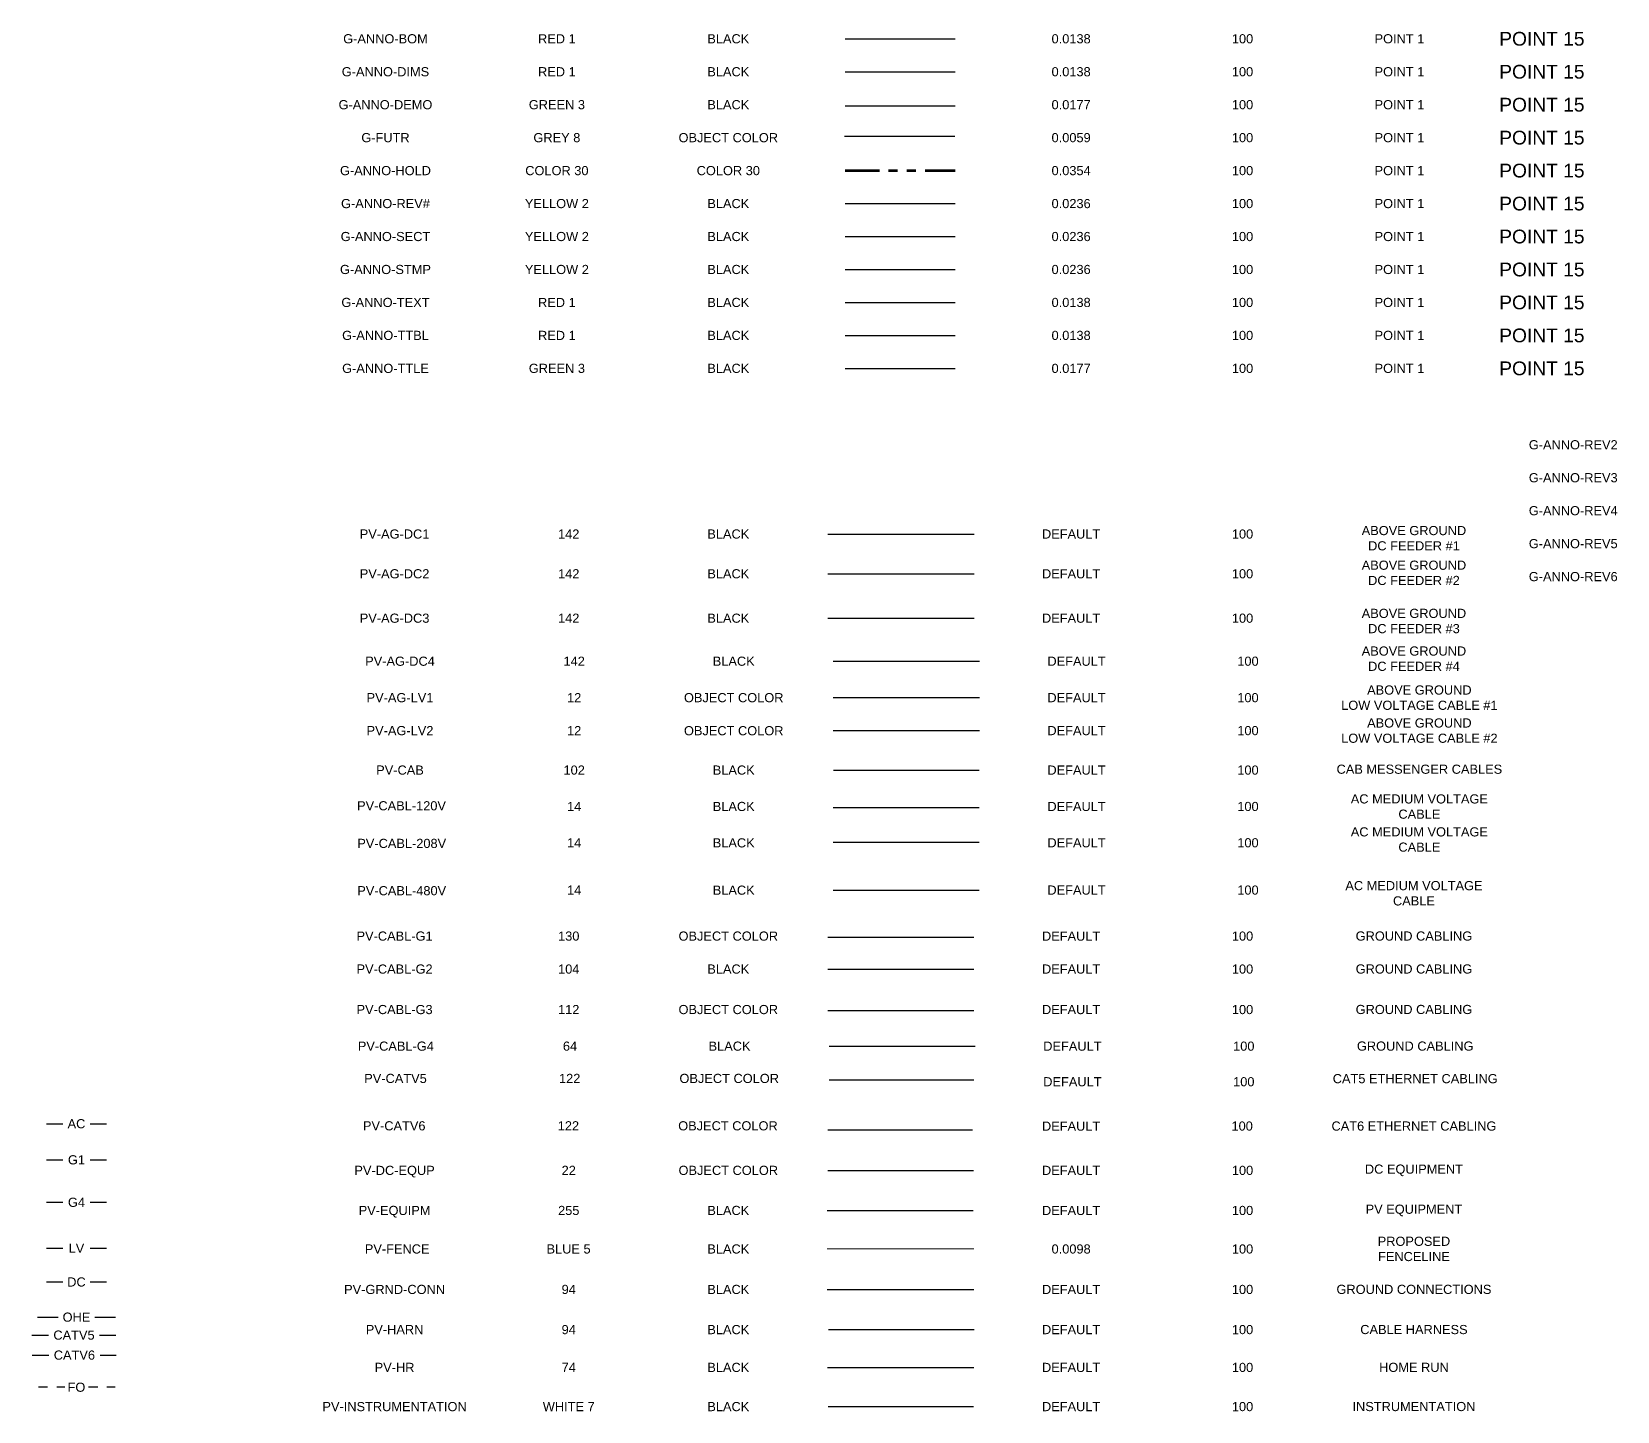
# Model space of a CAD drawing. Extents: x -6502 to 974, y -2456 to 696.
# Drawn here: x -20.82 to -3.51, y -16.28 to -1.22 of the extents above; entities that cross this region are included whole.
import ezdxf
from ezdxf.enums import TextEntityAlignment as Align
from ezdxf.lldxf.tags import DXFTag

# ---------------------------------------------------------------- set-up
doc = ezdxf.new("R2010")
doc.units = 0
doc.header["$MEASUREMENT"] = 0
for name, pattern in [('DASHDOTX2', [2, 1, -0.5, 0, -0.5]), ('PHANTOM2', [1.25, 0.625, -0.125, 0.125, -0.125, 0.125, -0.125]), ('PHANTOM4', [0.6875, 0.3125, 0.0625, -0.0625, 0.0625, -0.0625, 0.0625, -0.0625])]:
    doc.linetypes.add(name, pattern=pattern)
for name, color, linetype in [('G-ANNO-BOM', 1, 'Continuous'), ('G-ANNO-DEMO', 3, 'Continuous'), ('G-ANNO-DIMS', 1, 'Continuous'), ('G-ANNO-REV1', 2, 'Continuous'), ('G-ANNO-REV2', 2, 'Continuous'), ('G-ANNO-REV3', 2, 'Continuous'), ('G-ANNO-REV4', 2, 'Continuous'), ('G-ANNO-REV5', 2, 'Continuous'), ('G-ANNO-REV6', 2, 'Continuous'), ('G-ANNO-SECT', 2, 'Continuous'), ('G-ANNO-STMP', 2, 'Continuous'), ('G-ANNO-TEXT', 1, 'Continuous'), ('G-ANNO-TTBL', 1, 'Continuous'), ('G-ANNO-TTLE', 3, 'Continuous'), ('G-FUTR', 8, 'Continuous'), ('PV-AG-DC1', 142, 'DC1'), ('PV-AG-DC2', 142, 'AGDC2'), ('PV-AG-DC3', 142, 'AGDC3'), ('PV-AG-DC4', 142, 'AGDC4'), ('PV-AG-LV1', 12, 'AGLV1'), ('PV-AG-LV2', 12, 'AGLV2'), ('PV-CAB', 102, 'CAB'), ('PV-CABL-120V', 14, '120V'), ('PV-CABL-208V', 14, '208V'), ('PV-CABL-480V', 14, '480V'), ('PV-CABL-G1', 130, 'G1'), ('PV-CABL-G2', 104, 'G2'), ('PV-CABL-G3', 112, 'G3'), ('PV-CABL-G4', 64, 'G4'), ('PV-CATV5', 122, 'CATV5'), ('PV-CATV6', 122, 'CATV6'), ('PV-DC-EQUP', 22, 'Continuous'), ('PV-EQUIPM', 255, 'Continuous'), ('PV-GRND-CONN', 94, 'Continuous'), ('PV-HARN', 94, 'Continuous'), ('PV-HR', 74, 'Continuous'), ('PV-INSTRUMENTATION', 7, 'Continuous'), ('PV-MESS-CABL', 102, 'Continuous')]:
    doc.layers.add(name, color=color, linetype=linetype)
doc.layers.add('G-ANNO-HOLD', color=30, linetype='PHANTOM4', lineweight=90)
doc.layers.add('PV-FENCE', color=5, linetype='FENCELINE1', lineweight=20)
doc.styles.add('NEI-A', font='arial.ttf')
tags = doc.linetypes.add('120V', pattern='A,0.176989,-0.050727,["120V",NEI-A,S=0.1,R=0,X=0,Y=-0.05],-0.379482,0.176989', length=0.784187).pattern_tags.tags
tags[6] = DXFTag(74, 10)
tags = doc.linetypes.add('208V', pattern='A,0.176989,-0.050727,["208V",NEI-A,S=0.1,R=0,X=0,Y=-0.05],-0.379482,0.176989', length=0.784187).pattern_tags.tags
tags[6] = DXFTag(74, 10)
tags = doc.linetypes.add('480V', pattern='A,0.176989,-0.050727,["480V",NEI-A,S=0.1,R=0,X=0,Y=-0.05],-0.379482,0.176989', length=0.784187).pattern_tags.tags
tags[6] = DXFTag(74, 10)
tags = doc.linetypes.add('AGDC2', pattern='A,0.176989,-0.035266,["DC2",NEI-A,S=0.1,R=0,X=0,Y=-0.05],-0.314734,0.176989', length=0.703978).pattern_tags.tags
tags[6] = DXFTag(74, 10)
tags = doc.linetypes.add('AGDC3', pattern='A,0.176989,-0.035266,["DC3",NEI-A,S=0.1,R=0,X=0,Y=-0.05],-0.314734,0.176989', length=0.703978).pattern_tags.tags
tags[6] = DXFTag(74, 10)
tags = doc.linetypes.add('AGDC4', pattern='A,0.176989,-0.035266,["DC4",NEI-A,S=0.1,R=0,X=0,Y=-0.05],-0.314734,0.176989', length=0.703978).pattern_tags.tags
tags[6] = DXFTag(74, 10)
tags = doc.linetypes.add('AGLV1', pattern='A,0.176989,-0.050716,["LV1",NEI-A,S=0.1,R=0,X=0,Y=-0.05],-0.299284,0.176989', length=0.703978).pattern_tags.tags
tags[6] = DXFTag(74, 10)
tags = doc.linetypes.add('AGLV2', pattern='A,0.176989,-0.050716,["LV2",NEI-A,S=0.1,R=0,X=0,Y=-0.05],-0.299284,0.176989', length=0.703978).pattern_tags.tags
tags[6] = DXFTag(74, 10)
tags = doc.linetypes.add('CAB', pattern='A,0.176989,-0.031378,["CAB",NEI-A,S=0.1,R=0,X=0,Y=-0.05],-0.318622,0.176989', length=0.703978).pattern_tags.tags
tags[6] = DXFTag(74, 10)
tags = doc.linetypes.add('CATV5', pattern='A,0.18216,-0.054518,["CATV5",NEI-A,S=0.1,R=0,X=0,Y=-0.05],-0.505136,0.176989', length=0.918803).pattern_tags.tags
tags[6] = DXFTag(74, 10)
tags = doc.linetypes.add('CATV6', pattern='A,0.18216,-0.054518,["CATV6",NEI-A,S=0.1,R=0,X=0,Y=-0.05],-0.505136,0.176989', length=0.918803).pattern_tags.tags
tags[6] = DXFTag(74, 10)
tags = doc.linetypes.add('DC1', pattern='A,0.176989,-0.035266,["DC1",NEI-A,S=0.1,R=0,X=0,Y=-0.05],-0.314734,0.176989', length=0.703978).pattern_tags.tags
tags[6] = DXFTag(74, 10)
doc.linetypes.add('FENCELINE1', pattern='A,0.25,-0.1,[133,ltypeshp.shx,S=0.1,R=0,X=-0.1,Y=0],-0.1,1', length=1.45)
tags = doc.linetypes.add('FIBER', pattern='A,0.376989,-0.053001,["FO",NEI-A,S=0.1,R=0,X=0,Y=-0.05],-0.246999,0.376989', length=1.053978).pattern_tags.tags
tags[6] = DXFTag(74, 10)
tags = doc.linetypes.add('G1', pattern='A,0.176989,-0.056821,["G1",NEI-A,S=0.1,R=0,X=0,Y=-0.05],-0.243179,0.176989', length=0.653978).pattern_tags.tags
tags[6] = DXFTag(74, 10)
tags = doc.linetypes.add('G2', pattern='A,0.176989,-0.056821,["G2",NEI-A,S=0.1,R=0,X=0,Y=-0.05],-0.243179,0.176989', length=0.653978).pattern_tags.tags
tags[6] = DXFTag(74, 10)
tags = doc.linetypes.add('G3', pattern='A,0.176989,-0.056821,["G3",NEI-A,S=0.1,R=0,X=0,Y=-0.05],-0.243179,0.176989', length=0.653978).pattern_tags.tags
tags[6] = DXFTag(74, 10)
tags = doc.linetypes.add('G4', pattern='A,0.176989,-0.056821,["G4",NEI-A,S=0.1,R=0,X=0,Y=-0.05],-0.243179,0.176989', length=0.653978).pattern_tags.tags
tags[6] = DXFTag(74, 10)

msp = doc.modelspace()

# ---------------------------------------------------------------- linework, layer by layer
at = {"layer": 'Defpoints', "linetype": 'Continuous'}
for p, q in [((-20.66026, -13.1433), (-20.48327, -13.1433)), ((-20.18327, -13.1433), (-20.00628, -13.1433)), ((-20.66026, -13.53755), (-20.48327, -13.53755)), ((-20.18327, -13.53755), (-20.00628, -13.53755)), ((-20.66026, -14.00148), (-20.48327, -14.00148)), ((-20.18327, -14.00148), (-20.00628, -14.00148)), ((-20.66026, -14.5026), (-20.48327, -14.5026)), ((-20.18327, -14.5026), (-20.00628, -14.5026)), ((-20.66026, -14.87189), (-20.48327, -14.87189)), ((-20.18327, -14.87189), (-20.00628, -14.87189)), ((-20.76026, -15.25584), (-20.53327, -15.25584)), ((-20.13327, -15.25584), (-19.90628, -15.25584)), ((-20.82193, -15.4521), (-20.63977, -15.4521)), ((-20.08012, -15.4521), (-19.90313, -15.4521)), ((-20.81779, -15.67041), (-20.63563, -15.67041)), ((-20.07598, -15.67041), (-19.89899, -15.67041))]:
    msp.add_line(p, q, dxfattribs=at)
at = {"layer": 'Defpoints', "linetype": 'DASHDOTX2', "ltscale": 0.1}
for p, q in [((-20.74941, -16.01822), (-20.46069, -16.01822)), ((-20.20109, -16.01822), (-19.91237, -16.01822))]:
    msp.add_line(p, q, dxfattribs=at)
at = {"layer": 'G-ANNO-BOM'}
msp.add_line((-11.94179, -1.29239), (-10.73938, -1.29239), dxfattribs=at)
at = {"layer": 'G-ANNO-DEMO'}
msp.add_line((-11.94179, -2.02559), (-10.73938, -2.02559), dxfattribs=at)
at = {"layer": 'G-ANNO-DIMS'}
msp.add_line((-11.94179, -1.65239), (-10.73938, -1.65239), dxfattribs=at)
at = {"layer": 'G-ANNO-HOLD'}
msp.add_line((-11.94179, -2.73239), (-10.73938, -2.73239), dxfattribs=at)
at = {"layer": 'G-ANNO-REV1'}
msp.add_line((-11.94179, -3.09239), (-10.73938, -3.09239), dxfattribs=at)
at = {"layer": 'G-ANNO-SECT'}
msp.add_line((-11.94179, -3.45239), (-10.73938, -3.45239), dxfattribs=at)
at = {"layer": 'G-ANNO-STMP'}
msp.add_line((-11.94179, -3.81239), (-10.73938, -3.81239), dxfattribs=at)
at = {"layer": 'G-ANNO-TEXT'}
msp.add_line((-11.94179, -4.17239), (-10.73938, -4.17239), dxfattribs=at)
at = {"layer": 'G-ANNO-TTBL'}
msp.add_line((-11.94179, -4.53239), (-10.73938, -4.53239), dxfattribs=at)
at = {"layer": 'G-ANNO-TTLE'}
msp.add_line((-11.94179, -4.89239), (-10.73938, -4.89239), dxfattribs=at)
at = {"layer": 'G-FUTR'}
msp.add_line((-11.94565, -2.3562), (-10.74323, -2.3562), dxfattribs=at)
at = {"layer": 'PV-AG-DC1'}
msp.add_lwpolyline([(-12.12897, -6.70188), (-10.53209, -6.70188)], dxfattribs=at)
at = {"layer": 'PV-AG-DC2'}
msp.add_lwpolyline([(-12.12897, -7.13627), (-10.53209, -7.13627)], dxfattribs=at)
at = {"layer": 'PV-AG-DC3'}
msp.add_lwpolyline([(-12.12897, -7.62118), (-10.53209, -7.62118)], dxfattribs=at)
msp.add_lwpolyline([(-12.12897, -7.62118), (-10.53209, -7.62118)], dxfattribs=at)
at = {"layer": 'PV-AG-DC4'}
msp.add_lwpolyline([(-12.06971, -8.09112), (-10.47282, -8.09112)], dxfattribs=at)
at = {"layer": 'PV-AG-LV1'}
msp.add_lwpolyline([(-12.06971, -8.48929), (-10.47282, -8.48929)], dxfattribs=at)
at = {"layer": 'PV-AG-LV2'}
msp.add_lwpolyline([(-12.06971, -8.84929), (-10.47282, -8.84929)], dxfattribs=at)
at = {"layer": 'PV-CAB'}
msp.add_line((-12.06912, -9.28039), (-10.47537, -9.28039), dxfattribs=at)
at = {"layer": 'PV-CABL-120V'}
msp.add_lwpolyline([(-12.06927, -9.68767), (-10.4756, -9.68767)], dxfattribs=at)
at = {"layer": 'PV-CABL-208V'}
msp.add_lwpolyline([(-12.06927, -10.06911), (-10.4756, -10.06911)], dxfattribs=at)
at = {"layer": 'PV-CABL-480V'}
msp.add_lwpolyline([(-12.06927, -10.59053), (-10.4756, -10.59053)], dxfattribs=at)
at = {"layer": 'PV-CABL-G1', "linetype": 'G1'}
msp.add_lwpolyline([(-12.12853, -11.10375), (-10.53487, -11.10375)], dxfattribs=at)
at = {"layer": 'PV-CABL-G2', "linetype": 'G2'}
msp.add_lwpolyline([(-12.12789, -11.4537), (-10.53487, -11.4537)], dxfattribs=at)
at = {"layer": 'PV-CABL-G3'}
msp.add_lwpolyline([(-12.12853, -11.90611), (-10.53487, -11.90611)], dxfattribs=at)
at = {"layer": 'PV-CABL-G4', "linetype": 'G4'}
msp.add_lwpolyline([(-12.11411, -12.29585), (-10.52108, -12.29585)], dxfattribs=at)
at = {"layer": 'PV-CATV5'}
msp.add_lwpolyline([(-12.11507, -12.6625), (-10.53573, -12.6625)], dxfattribs=at)
at = {"layer": 'PV-CATV6'}
msp.add_lwpolyline([(-12.12886, -13.20903), (-10.54951, -13.20903)], dxfattribs=at)
at = {"layer": 'PV-DC-EQUP'}
msp.add_line((-12.12987, -13.65268), (-10.53695, -13.65268), dxfattribs=at)
at = {"layer": 'PV-EQUIPM', "color": 0}
msp.add_line((-12.13484, -14.09048), (-10.54194, -14.09048), dxfattribs=at)
at = {"layer": 'PV-FENCE', "ltscale": 0.5}
msp.add_line((-12.13473, -14.51125), (-10.5357, -14.51125), dxfattribs=at)
at = {"layer": 'PV-GRND-CONN'}
msp.add_line((-12.13512, -14.95328), (-10.535, -14.95328), dxfattribs=at)
at = {"layer": 'PV-HARN'}
msp.add_line((-12.12203, -15.39198), (-10.53152, -15.39198), dxfattribs=at)
at = {"layer": 'PV-HR'}
msp.add_line((-12.13146, -15.80486), (-10.53449, -15.80486), dxfattribs=at)
at = {"layer": 'PV-INSTRUMENTATION'}
msp.add_line((-12.12501, -16.233), (-10.53771, -16.233), dxfattribs=at)

# ---------------------------------------------------------------- texts
at = {"layer": 'Defpoints', "linetype": 'G1', "style": 'NEI-A'}
for s, p in [('AC', (-20.33327, -13.1433)), ('G1', (-20.33327, -13.53755)), ('G4', (-20.33327, -14.00148)), ('LV', (-20.33327, -14.5026)), ('DC', (-20.33327, -14.87189)), ('OHE', (-20.33327, -15.25584)), ('CATV5', (-20.36012, -15.4521)), ('CATV6', (-20.35597, -15.67041)), ('FO', (-20.33327, -16.02125))]:
    msp.add_text(s, height=0.1, dxfattribs=at).set_placement(p, align=Align.MIDDLE_CENTER)
at = {"layer": 'G-ANNO-BOM', "style": 'NEI-A'}
for s, height, p in [('G-ANNO-BOM', 0.1, (-16.95929, -1.29239)), ('RED 1', 0.1, (-15.08768, -1.29239)), ('BLACK', 0.1, (-13.21606, -1.29239)), ('0.0138', 0.1, (-9.47282, -1.29239)), ('100', 0.1, (-7.6012, -1.29239)), ('POINT 1', 0.1, (-5.88783, -1.29239)), ('POINT 15', 0.15, (-4.3327, -1.29239))]:
    msp.add_text(s, height=height, dxfattribs=at).set_placement(p, align=Align.MIDDLE_CENTER)
at = {"layer": 'G-ANNO-DEMO', "style": 'NEI-A'}
for s, height, p in [('G-ANNO-DEMO', 0.1, (-16.95929, -2.01239)), ('GREEN 3', 0.1, (-15.08768, -2.01239)), ('BLACK', 0.1, (-13.21606, -2.01239)), ('0.0177', 0.1, (-9.47282, -2.01239)), ('100', 0.1, (-7.6012, -2.01239)), ('POINT 1', 0.1, (-5.88783, -2.01239)), ('POINT 15', 0.15, (-4.3327, -2.01239))]:
    msp.add_text(s, height=height, dxfattribs=at).set_placement(p, align=Align.MIDDLE_CENTER)
at = {"layer": 'G-ANNO-DIMS', "style": 'NEI-A'}
for s, height, p in [('G-ANNO-DIMS', 0.1, (-16.95929, -1.65239)), ('RED 1', 0.1, (-15.08768, -1.65239)), ('BLACK', 0.1, (-13.21606, -1.65239)), ('0.0138', 0.1, (-9.47282, -1.65239)), ('100', 0.1, (-7.6012, -1.65239)), ('POINT 1', 0.1, (-5.88783, -1.65239)), ('POINT 15', 0.15, (-4.3327, -1.65239))]:
    msp.add_text(s, height=height, dxfattribs=at).set_placement(p, align=Align.MIDDLE_CENTER)
at = {"layer": 'G-ANNO-HOLD', "style": 'NEI-A'}
for s, height, p in [('G-ANNO-HOLD', 0.1, (-16.95929, -2.73239)), ('COLOR 30', 0.1, (-15.08768, -2.73239)), ('COLOR 30', 0.1, (-13.21606, -2.73239)), ('0.0354', 0.1, (-9.47282, -2.73239)), ('100', 0.1, (-7.6012, -2.73239)), ('POINT 1', 0.1, (-5.88783, -2.73239)), ('POINT 15', 0.15, (-4.3327, -2.73239))]:
    msp.add_text(s, height=height, dxfattribs=at).set_placement(p, align=Align.MIDDLE_CENTER)
at = {"layer": 'G-ANNO-REV1', "style": 'NEI-A'}
for s, height, p in [('G-ANNO-REV#', 0.1, (-16.95929, -3.09239)), ('YELLOW 2', 0.1, (-15.08768, -3.09239)), ('BLACK', 0.1, (-13.21606, -3.09239)), ('0.0236', 0.1, (-9.47282, -3.09239)), ('100', 0.1, (-7.6012, -3.09239)), ('POINT 1', 0.1, (-5.88783, -3.09239)), ('POINT 15', 0.15, (-4.3327, -3.09239))]:
    msp.add_text(s, height=height, dxfattribs=at).set_placement(p, align=Align.MIDDLE_CENTER)
at = {"layer": 'G-ANNO-REV2', "insert": (-3.99031, -5.7277), "char_height": 0.1, "attachment_point": 5, "style": 'NEI-A'}
msp.add_mtext('G-ANNO-REV2', dxfattribs=at)
at = {"layer": 'G-ANNO-REV3', "insert": (-3.99031, -6.0877), "char_height": 0.1, "attachment_point": 5, "style": 'NEI-A'}
msp.add_mtext('G-ANNO-REV3', dxfattribs=at)
at = {"layer": 'G-ANNO-REV4', "insert": (-3.99031, -6.4477), "char_height": 0.1, "attachment_point": 5, "style": 'NEI-A'}
msp.add_mtext('G-ANNO-REV4', dxfattribs=at)
at = {"layer": 'G-ANNO-REV5', "insert": (-3.99031, -6.8077), "char_height": 0.1, "attachment_point": 5, "style": 'NEI-A'}
msp.add_mtext('G-ANNO-REV5', dxfattribs=at)
at = {"layer": 'G-ANNO-REV6', "insert": (-3.99031, -7.1677), "char_height": 0.1, "attachment_point": 5, "style": 'NEI-A'}
msp.add_mtext('G-ANNO-REV6', dxfattribs=at)
at = {"layer": 'G-ANNO-SECT', "style": 'NEI-A'}
for s, height, p in [('G-ANNO-SECT', 0.1, (-16.95929, -3.45239)), ('YELLOW 2', 0.1, (-15.08768, -3.45239)), ('BLACK', 0.1, (-13.21606, -3.45239)), ('0.0236', 0.1, (-9.47282, -3.45239)), ('100', 0.1, (-7.6012, -3.45239)), ('POINT 1', 0.1, (-5.88783, -3.45239)), ('POINT 15', 0.15, (-4.3327, -3.45239))]:
    msp.add_text(s, height=height, dxfattribs=at).set_placement(p, align=Align.MIDDLE_CENTER)
at = {"layer": 'G-ANNO-STMP', "style": 'NEI-A'}
for s, height, p in [('G-ANNO-STMP', 0.1, (-16.95929, -3.81239)), ('YELLOW 2', 0.1, (-15.08768, -3.81239)), ('BLACK', 0.1, (-13.21606, -3.81239)), ('0.0236', 0.1, (-9.47282, -3.81239)), ('100', 0.1, (-7.6012, -3.81239)), ('POINT 1', 0.1, (-5.88783, -3.81239)), ('POINT 15', 0.15, (-4.3327, -3.81239))]:
    msp.add_text(s, height=height, dxfattribs=at).set_placement(p, align=Align.MIDDLE_CENTER)
at = {"layer": 'G-ANNO-TEXT', "style": 'NEI-A'}
for s, height, p in [('G-ANNO-TEXT', 0.1, (-16.95929, -4.17239)), ('RED 1', 0.1, (-15.08768, -4.17239)), ('BLACK', 0.1, (-13.21606, -4.17239)), ('0.0138', 0.1, (-9.47282, -4.17239)), ('100', 0.1, (-7.6012, -4.17239)), ('POINT 1', 0.1, (-5.88783, -4.17239)), ('POINT 15', 0.15, (-4.3327, -4.17239))]:
    msp.add_text(s, height=height, dxfattribs=at).set_placement(p, align=Align.MIDDLE_CENTER)
at = {"layer": 'G-ANNO-TTBL', "style": 'NEI-A'}
for s, height, p in [('G-ANNO-TTBL', 0.1, (-16.95929, -4.53239)), ('RED 1', 0.1, (-15.08768, -4.53239)), ('BLACK', 0.1, (-13.21606, -4.53239)), ('0.0138', 0.1, (-9.47282, -4.53239)), ('100', 0.1, (-7.6012, -4.53239)), ('POINT 1', 0.1, (-5.88783, -4.53239)), ('POINT 15', 0.15, (-4.3327, -4.53239))]:
    msp.add_text(s, height=height, dxfattribs=at).set_placement(p, align=Align.MIDDLE_CENTER)
at = {"layer": 'G-ANNO-TTLE', "style": 'NEI-A'}
for s, height, p in [('G-ANNO-TTLE', 0.1, (-16.95929, -4.89239)), ('GREEN 3', 0.1, (-15.08768, -4.89239)), ('BLACK', 0.1, (-13.21606, -4.89239)), ('0.0177', 0.1, (-9.47282, -4.89239)), ('100', 0.1, (-7.6012, -4.89239)), ('POINT 1', 0.1, (-5.88783, -4.89239)), ('POINT 15', 0.15, (-4.3327, -4.89239))]:
    msp.add_text(s, height=height, dxfattribs=at).set_placement(p, align=Align.MIDDLE_CENTER)
at = {"layer": 'G-FUTR', "style": 'NEI-A'}
for s, height, p in [('G-FUTR', 0.1, (-16.95929, -2.37239)), ('GREY 8', 0.1, (-15.08768, -2.37239)), ('OBJECT COLOR', 0.1, (-13.21606, -2.37239)), ('0.0059', 0.1, (-9.47282, -2.37239)), ('100', 0.1, (-7.6012, -2.37239)), ('POINT 1', 0.1, (-5.88783, -2.37239)), ('POINT 15', 0.15, (-4.3327, -2.37239))]:
    msp.add_text(s, height=height, dxfattribs=at).set_placement(p, align=Align.MIDDLE_CENTER)
at = {"layer": 'PV-AG-DC1', "style": 'NEI-A'}
for s, p in [('PV-AG-DC1', (-16.85991, -6.70188)), ('142', (-14.95819, -6.70188)), ('BLACK', (-13.21606, -6.70188)), ('DEFAULT', (-9.47282, -6.70188)), ('100', (-7.6012, -6.70188))]:
    msp.add_text(s, height=0.1, dxfattribs=at).set_placement(p, align=Align.MIDDLE_CENTER)
at = {"layer": 'PV-AG-DC1', "linetype": 'PHANTOM2', "insert": (-5.72959, -6.7482), "char_height": 0.1, "attachment_point": 5, "style": 'NEI-A'}
msp.add_mtext('ABOVE GROUND \\PDC FEEDER #1', dxfattribs=at)
at = {"layer": 'PV-AG-DC2', "style": 'NEI-A'}
for s, p in [('PV-AG-DC2', (-16.85991, -7.13627)), ('142', (-14.95819, -7.13627)), ('BLACK', (-13.21606, -7.13627)), ('DEFAULT', (-9.47282, -7.13627)), ('100', (-7.6012, -7.13627))]:
    msp.add_text(s, height=0.1, dxfattribs=at).set_placement(p, align=Align.MIDDLE_CENTER)
at = {"layer": 'PV-AG-DC2', "linetype": 'PHANTOM2', "insert": (-5.72959, -7.12658), "char_height": 0.1, "attachment_point": 5, "style": 'NEI-A'}
msp.add_mtext('ABOVE GROUND \\PDC FEEDER #2', dxfattribs=at)
at = {"layer": 'PV-AG-DC3', "style": 'NEI-A'}
for s, p in [('PV-AG-DC3', (-16.85991, -7.62118)), ('142', (-14.95819, -7.62118)), ('BLACK', (-13.21606, -7.62118)), ('DEFAULT', (-9.47282, -7.62118)), ('100', (-7.6012, -7.62118))]:
    msp.add_text(s, height=0.1, dxfattribs=at).set_placement(p, align=Align.MIDDLE_CENTER)
at = {"layer": 'PV-AG-DC3', "linetype": 'PHANTOM2', "insert": (-5.72959, -7.65266), "char_height": 0.1, "attachment_point": 5, "style": 'NEI-A'}
msp.add_mtext('ABOVE GROUND \\PDC FEEDER #3', dxfattribs=at)
at = {"layer": 'PV-AG-DC4', "style": 'NEI-A'}
for s, p in [('PV-AG-DC4', (-16.80065, -8.09112)), ('142', (-14.89893, -8.09112)), ('BLACK', (-13.1568, -8.09112)), ('DEFAULT', (-9.41356, -8.09112)), ('100', (-7.54194, -8.09112))]:
    msp.add_text(s, height=0.1, dxfattribs=at).set_placement(p, align=Align.MIDDLE_CENTER)
at = {"layer": 'PV-AG-DC4', "linetype": 'PHANTOM2', "insert": (-5.72959, -8.06411), "char_height": 0.1, "attachment_point": 5, "style": 'NEI-A'}
msp.add_mtext('ABOVE GROUND \\PDC FEEDER #4', dxfattribs=at)
at = {"layer": 'PV-AG-LV1', "style": 'NEI-A'}
for s, p in [('PV-AG-LV1', (-16.80065, -8.48929)), ('12', (-14.89893, -8.48929)), ('OBJECT COLOR', (-13.1568, -8.48929)), ('DEFAULT', (-9.41356, -8.48929)), ('100', (-7.54194, -8.48929))]:
    msp.add_text(s, height=0.1, dxfattribs=at).set_placement(p, align=Align.MIDDLE_CENTER)
at = {"layer": 'PV-AG-LV1', "linetype": 'PHANTOM2', "insert": (-5.67033, -8.48986), "char_height": 0.1, "attachment_point": 5, "style": 'NEI-A'}
msp.add_mtext('ABOVE GROUND \\PLOW VOLTAGE CABLE #1', dxfattribs=at)
at = {"layer": 'PV-AG-LV2', "style": 'NEI-A'}
for s, p in [('PV-AG-LV2', (-16.80065, -8.84929)), ('12', (-14.89893, -8.84929)), ('OBJECT COLOR', (-13.1568, -8.85038)), ('DEFAULT', (-9.41356, -8.84929)), ('100', (-7.54194, -8.84929))]:
    msp.add_text(s, height=0.1, dxfattribs=at).set_placement(p, align=Align.MIDDLE_CENTER)
at = {"layer": 'PV-AG-LV2', "linetype": 'PHANTOM2', "insert": (-5.67033, -8.84986), "char_height": 0.1, "attachment_point": 5, "style": 'NEI-A'}
msp.add_mtext('ABOVE GROUND \\PLOW VOLTAGE CABLE #2', dxfattribs=at)
at = {"layer": 'PV-CABL-120V', "style": 'NEI-A'}
for s, p in [('PV-CABL-120V', (-16.78409, -9.67038)), ('14', (-14.89893, -9.67782)), ('BLACK', (-13.1568, -9.67782)), ('DEFAULT', (-9.41356, -9.67782)), ('100', (-7.54194, -9.67782))]:
    msp.add_text(s, height=0.1, dxfattribs=at).set_placement(p, align=Align.MIDDLE_CENTER)
at = {"layer": 'PV-CABL-120V', "linetype": 'PHANTOM2', "insert": (-5.67033, -9.67933), "char_height": 0.1, "attachment_point": 5, "style": 'NEI-A'}
msp.add_mtext('AC MEDIUM VOLTAGE \\PCABLE', dxfattribs=at)
at = {"layer": 'PV-CABL-208V', "style": 'NEI-A'}
for s, p in [('PV-CABL-208V', (-16.78204, -10.08134)), ('14', (-14.89893, -10.07436)), ('BLACK', (-13.1568, -10.07545)), ('DEFAULT', (-9.41356, -10.07436)), ('100', (-7.54194, -10.07436))]:
    msp.add_text(s, height=0.1, dxfattribs=at).set_placement(p, align=Align.MIDDLE_CENTER)
at = {"layer": 'PV-CABL-208V', "linetype": 'PHANTOM2', "insert": (-5.67033, -10.03933), "char_height": 0.1, "attachment_point": 5, "style": 'NEI-A'}
msp.add_mtext('AC MEDIUM VOLTAGE \\PCABLE', dxfattribs=at)
at = {"layer": 'PV-CABL-480V', "style": 'NEI-A'}
for s, p in [('PV-CABL-480V', (-16.78204, -10.59793)), ('14', (-14.89893, -10.59095)), ('BLACK', (-13.1568, -10.59205)), ('DEFAULT', (-9.41356, -10.59095)), ('100', (-7.54194, -10.59095))]:
    msp.add_text(s, height=0.1, dxfattribs=at).set_placement(p, align=Align.MIDDLE_CENTER)
at = {"layer": 'PV-CABL-480V', "linetype": 'PHANTOM2', "insert": (-5.72959, -10.6266), "char_height": 0.1, "attachment_point": 5, "style": 'NEI-A'}
msp.add_mtext('AC MEDIUM VOLTAGE \\PCABLE', dxfattribs=at)
at = {"layer": 'PV-CABL-G1', "style": 'NEI-A'}
for s, p in [('PV-CABL-G1', (-16.85991, -11.0937)), ('130', (-14.95819, -11.0937)), ('OBJECT COLOR', (-13.21606, -11.0937)), ('DEFAULT', (-9.47282, -11.0937)), ('100', (-7.6012, -11.0937))]:
    msp.add_text(s, height=0.1, dxfattribs=at).set_placement(p, align=Align.MIDDLE_CENTER)
at = {"layer": 'PV-CABL-G1', "insert": (-5.72959, -11.0937), "char_height": 0.1, "attachment_point": 5, "style": 'NEI-A'}
msp.add_mtext('GROUND CABLING', dxfattribs=at)
at = {"layer": 'PV-CABL-G2', "style": 'NEI-A'}
for s, p in [('PV-CABL-G2', (-16.85991, -11.4537)), ('104', (-14.95819, -11.4537)), ('BLACK', (-13.21606, -11.4537)), ('DEFAULT', (-9.47282, -11.4537)), ('100', (-7.6012, -11.4537))]:
    msp.add_text(s, height=0.1, dxfattribs=at).set_placement(p, align=Align.MIDDLE_CENTER)
at = {"layer": 'PV-CABL-G2', "linetype": 'PHANTOM2', "insert": (-5.72959, -11.4537), "char_height": 0.1, "attachment_point": 5, "style": 'NEI-A'}
msp.add_mtext('GROUND CABLING', dxfattribs=at)
at = {"layer": 'PV-CABL-G3', "style": 'NEI-A'}
for s, p in [('PV-CABL-G3', (-16.85991, -11.89606)), ('112', (-14.95819, -11.89606)), ('OBJECT COLOR', (-13.21606, -11.89606)), ('DEFAULT', (-9.47282, -11.89606)), ('100', (-7.6012, -11.89606))]:
    msp.add_text(s, height=0.1, dxfattribs=at).set_placement(p, align=Align.MIDDLE_CENTER)
at = {"layer": 'PV-CABL-G3', "insert": (-5.72959, -11.89606), "char_height": 0.1, "attachment_point": 5, "style": 'NEI-A'}
msp.add_mtext('GROUND CABLING', dxfattribs=at)
at = {"layer": 'PV-CABL-G4', "style": 'NEI-A'}
for s, p in [('PV-CABL-G4', (-16.84613, -12.29585)), ('64', (-14.94441, -12.29585)), ('BLACK', (-13.20228, -12.29585)), ('DEFAULT', (-9.45904, -12.29585)), ('100', (-7.58742, -12.29585))]:
    msp.add_text(s, height=0.1, dxfattribs=at).set_placement(p, align=Align.MIDDLE_CENTER)
at = {"layer": 'PV-CABL-G4', "linetype": 'PHANTOM2', "insert": (-5.7158, -12.29585), "char_height": 0.1, "attachment_point": 5, "style": 'NEI-A'}
msp.add_mtext('GROUND CABLING', dxfattribs=at)
at = {"layer": 'PV-CATV5', "style": 'NEI-A'}
for s, p in [('122', (-14.94802, -12.64848)), ('OBJECT COLOR', (-13.20589, -12.64848)), ('DEFAULT', (-9.45904, -12.6846)), ('100', (-7.58742, -12.6846))]:
    msp.add_text(s, height=0.1, dxfattribs=at).set_placement(p, align=Align.MIDDLE_CENTER)
at = {"layer": 'PV-CATV5', "linetype": 'PHANTOM2', "insert": (-5.7158, -12.65166), "char_height": 0.1, "attachment_point": 5, "style": 'NEI-A'}
msp.add_mtext('CAT5 ETHERNET CABLING', dxfattribs=at)
at = {"layer": 'PV-CATV6', "style": 'NEI-A'}
for s, p in [('PV-CATV5', (-16.84974, -12.64848)), ('PV-CATV6', (-16.86352, -13.16607)), ('122', (-14.9618, -13.16607)), ('OBJECT COLOR', (-13.21967, -13.16607)), ('DEFAULT', (-9.47282, -13.1695)), ('100', (-7.60512, -13.16845))]:
    msp.add_text(s, height=0.1, dxfattribs=at).set_placement(p, align=Align.MIDDLE_CENTER)
at = {"layer": 'PV-CATV6', "linetype": 'PHANTOM2', "insert": (-5.72959, -13.16925), "char_height": 0.1, "attachment_point": 5, "style": 'NEI-A'}
msp.add_mtext('CAT6 ETHERNET CABLING', dxfattribs=at)
at = {"layer": 'PV-DC-EQUP', "style": 'NEI-A'}
for s, p in [('PV-DC-EQUP', (-16.85991, -13.65268)), ('22', (-14.95819, -13.65268)), ('OBJECT COLOR', (-13.21606, -13.65268)), ('DEFAULT', (-9.47282, -13.65268)), ('100', (-7.6012, -13.65268))]:
    msp.add_text(s, height=0.1, dxfattribs=at).set_placement(p, align=Align.MIDDLE_CENTER)
at = {"layer": 'PV-DC-EQUP', "linetype": 'PHANTOM2', "insert": (-5.72959, -13.65268), "char_height": 0.1, "attachment_point": 5, "style": 'NEI-A'}
msp.add_mtext('DC EQUIPMENT', dxfattribs=at)
at = {"layer": 'PV-EQUIPM', "color": 0, "style": 'NEI-A'}
for s, p in [('PV-EQUIPM', (-16.85991, -14.09048)), ('255', (-14.95819, -14.09048)), ('BLACK', (-13.21606, -14.09048)), ('DEFAULT', (-9.47282, -14.09048)), ('100', (-7.6012, -14.09048))]:
    msp.add_text(s, height=0.1, dxfattribs=at).set_placement(p, align=Align.MIDDLE_CENTER)
at = {"layer": 'PV-EQUIPM', "color": 0, "linetype": 'PHANTOM2', "insert": (-5.72959, -14.09048), "char_height": 0.1, "attachment_point": 5, "style": 'NEI-A'}
msp.add_mtext('PV EQUIPMENT', dxfattribs=at)
at = {"layer": 'PV-FENCE', "linetype": 'FIBER', "style": 'NEI-A'}
for s, p in [('PV-FENCE', (-16.83167, -14.51125)), ('BLUE 5', (-14.96005, -14.51125)), ('BLACK', (-13.21606, -14.51125)), ('0.0098', (-9.47282, -14.51125)), ('100', (-7.6012, -14.51125))]:
    msp.add_text(s, height=0.1, dxfattribs=at).set_placement(p, align=Align.MIDDLE_CENTER)
at = {"layer": 'PV-FENCE', "insert": (-5.72959, -14.51125), "char_height": 0.1, "attachment_point": 5, "style": 'NEI-A'}
msp.add_mtext_dynamic_manual_height_columns('PROPOSED FENCELINE', width=0.6632268, gutter_width=0.5, heights=[0], dxfattribs=at)
at = {"layer": 'PV-GRND-CONN', "style": 'NEI-A'}
for s, p in [('PV-GRND-CONN', (-16.85991, -14.95328)), ('94', (-14.95819, -14.95328)), ('BLACK', (-13.21606, -14.95328)), ('DEFAULT', (-9.47282, -14.95328)), ('100', (-7.6012, -14.95328))]:
    msp.add_text(s, height=0.1, dxfattribs=at).set_placement(p, align=Align.MIDDLE_CENTER)
at = {"layer": 'PV-GRND-CONN', "insert": (-5.72959, -14.95328), "char_height": 0.1, "attachment_point": 5, "style": 'NEI-A'}
msp.add_mtext('GROUND CONNECTIONS', dxfattribs=at)
at = {"layer": 'PV-HARN', "style": 'NEI-A'}
for s, p in [('PV-HARN', (-16.85991, -15.39198)), ('94', (-14.95819, -15.39198)), ('BLACK', (-13.21606, -15.39198)), ('DEFAULT', (-9.47282, -15.39198)), ('100', (-7.6012, -15.39198))]:
    msp.add_text(s, height=0.1, dxfattribs=at).set_placement(p, align=Align.MIDDLE_CENTER)
at = {"layer": 'PV-HARN', "insert": (-5.72959, -15.39198), "char_height": 0.1, "attachment_point": 5, "style": 'NEI-A'}
msp.add_mtext('CABLE HARNESS', dxfattribs=at)
at = {"layer": 'PV-HR', "style": 'NEI-A'}
for s, p in [('BLACK', (-13.21606, -15.80486)), ('100', (-7.6012, -15.80486)), ('PV-HR', (-16.85991, -15.80486)), ('74', (-14.95819, -15.80486)), ('DEFAULT', (-9.47282, -15.80486))]:
    msp.add_text(s, height=0.1, dxfattribs=at).set_placement(p, align=Align.MIDDLE_CENTER)
at = {"layer": 'PV-HR', "linetype": 'PHANTOM2', "insert": (-5.72959, -15.80486), "char_height": 0.1, "attachment_point": 5, "style": 'NEI-A'}
msp.add_mtext('HOME RUN', dxfattribs=at)
at = {"layer": 'PV-INSTRUMENTATION', "style": 'NEI-A'}
for s, p in [('PV-INSTRUMENTATION', (-16.85991, -16.233)), ('WHITE 7', (-14.95819, -16.233)), ('BLACK', (-13.21606, -16.233)), ('DEFAULT', (-9.47282, -16.233)), ('100', (-7.6012, -16.233))]:
    msp.add_text(s, height=0.1, dxfattribs=at).set_placement(p, align=Align.MIDDLE_CENTER)
at = {"layer": 'PV-INSTRUMENTATION', "linetype": 'PHANTOM2', "insert": (-5.72959, -16.233), "char_height": 0.1, "attachment_point": 5, "style": 'NEI-A'}
msp.add_mtext('INSTRUMENTATION', dxfattribs=at)
at = {"layer": 'PV-MESS-CABL', "style": 'NEI-A'}
for s, p in [('PV-CAB', (-16.80065, -9.28039)), ('102', (-14.89893, -9.28039)), ('BLACK', (-13.1568, -9.28039)), ('DEFAULT', (-9.41356, -9.28039)), ('100', (-7.54194, -9.28039))]:
    msp.add_text(s, height=0.1, dxfattribs=at).set_placement(p, align=Align.MIDDLE_CENTER)
at = {"layer": 'PV-MESS-CABL', "insert": (-5.67033, -9.27151), "char_height": 0.1, "attachment_point": 5, "style": 'NEI-A'}
msp.add_mtext('CAB MESSENGER CABLES', dxfattribs=at)

doc.saveas('drawing.dxf')
